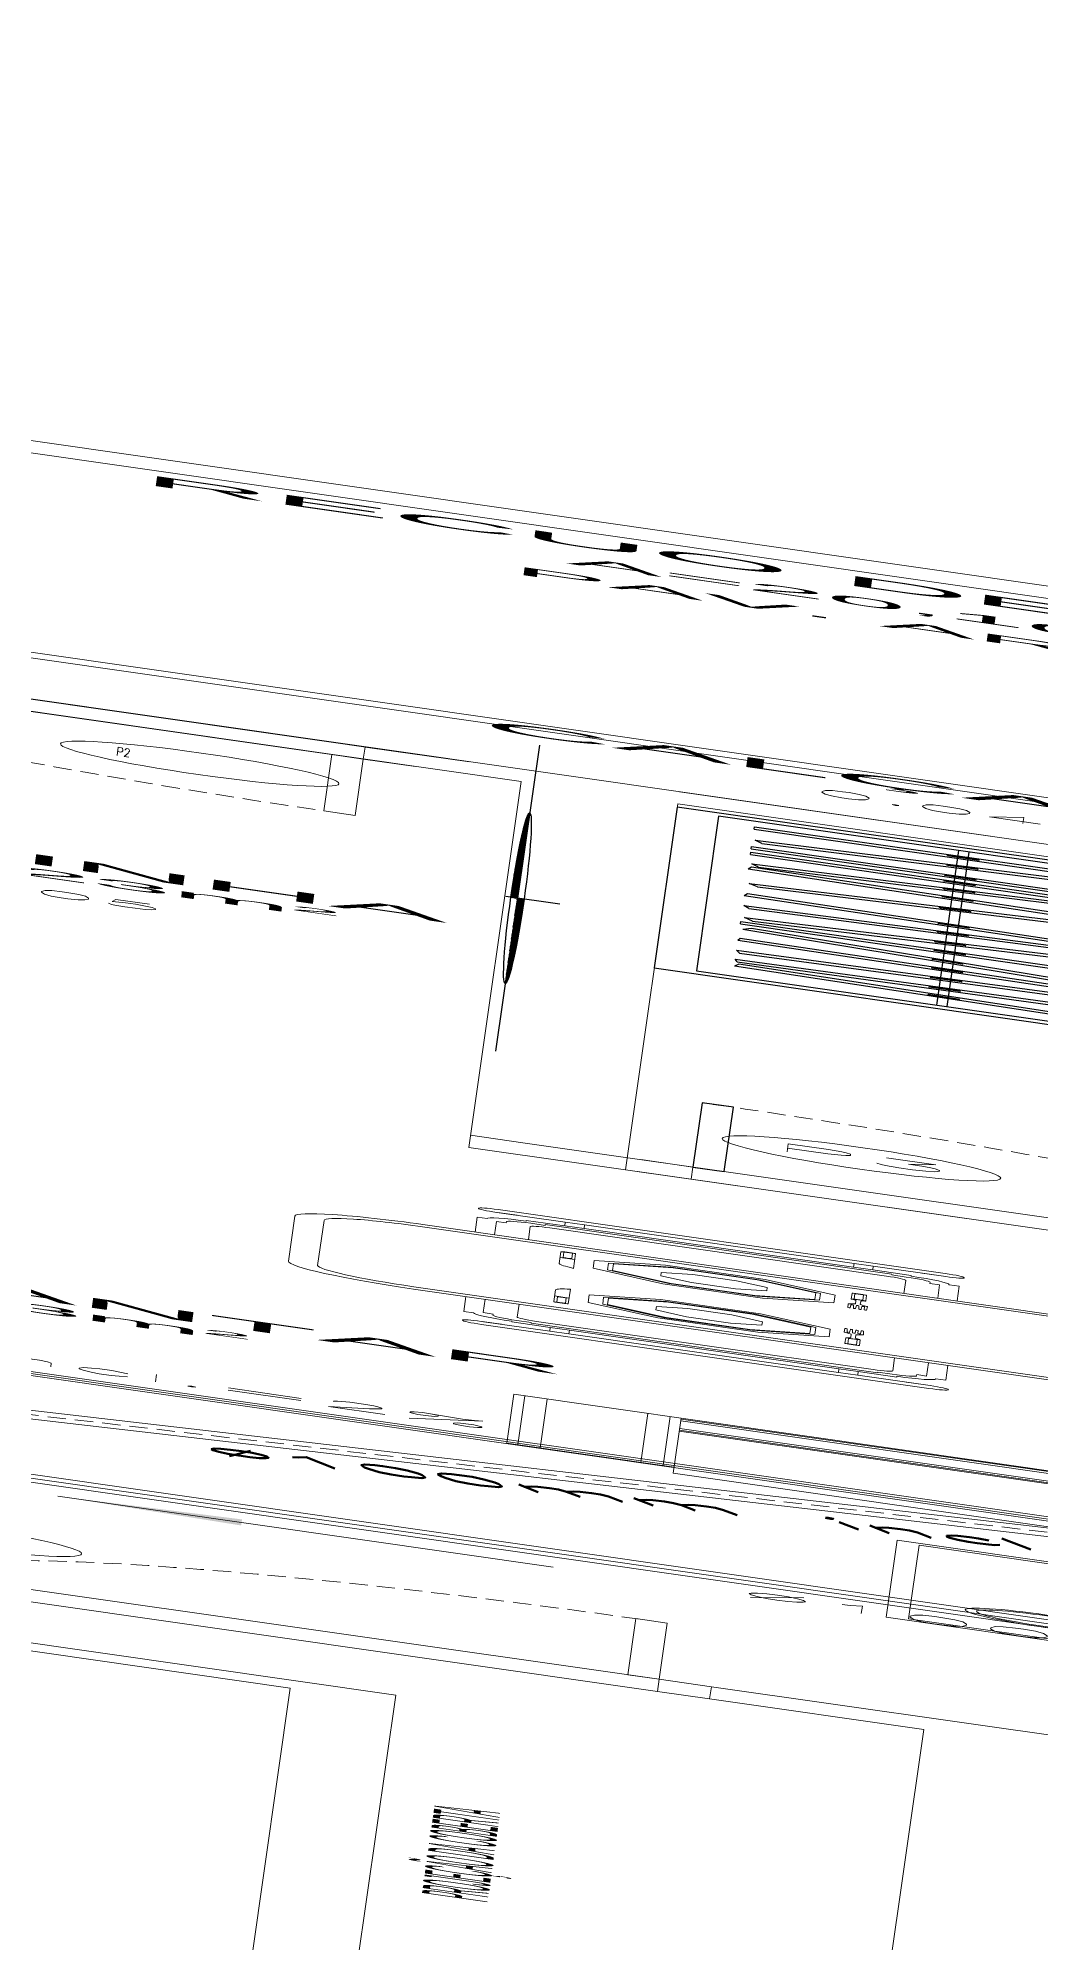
# Model space of a CAD drawing. Header units: millimetres. Extents: x -361192058 to 101130107379, y -14071650034 to 19218552450.
# Drawn here: x -136086.4 to -136029.9, y 40867.7 to 40975 of the extents above; entities that cross this region are included whole.
import ezdxf
from ezdxf.enums import TextEntityAlignment as Align

# ---------------------------------------------------------------- set-up
doc = ezdxf.new("R2010")
doc.units = ezdxf.units.MM
doc.header["$LTSCALE"] = 0.5
doc.linetypes.add('HIDDEN', pattern=[0.375, 0.25, -0.125])
doc.linetypes.add('HIDDEN2', pattern=[0.1875, 0.125, -0.0625])
for name, color, linetype in [('02', 2, 'Continuous'), ('ARCO', 7, 'HIDDEN2'), ('CONEXAO_ESGOTO', 7, 'Continuous'), ('DIVERSOS', 4, 'Continuous'), ('ESQUADRIAS', 3, 'Continuous'), ('MOBIL-I', 251, 'Continuous'), ('parede', 2, 'Continuous'), ('PISO', 8, 'Continuous'), ('PORTAS', 3, 'Continuous'), ('proj', 8, 'HIDDEN'), ('PROJEÇÃO', 8, 'HIDDEN2'), ('TEXTO2', 3, 'Continuous'), ('TUBULAÇÃO_ESGOTO', 6, 'Continuous'), ('TXT_0', 7, 'Continuous'), ('TXT_1', 3, 'Continuous')]:
    doc.layers.add(name, color=color, linetype=linetype)
doc.styles.add('ADITIVOCAD', font='ROMANS.shx')
doc.styles.add('ROMANS', font='romans', dxfattribs={"height": 0.1})
doc.styles.add('SANSSERIF', font='sas_____.pfb', dxfattribs={"height": 1})
doc.styles.get("Standard").update_dxf_attribs({"font": 'txt.shx', "height": 0.12})

# ---------------------------------------------------------------- blocks, each defined once
blk = doc.blocks.new('ADC_PE_AB1')
blk.add_lwpolyline([(0, -0.0299999999999998), (1, -0.0299999999999998), (1, 0), (0, 0)], close=True)
at = {"flags": 8}
blk.add_attdef('$PORTA', text='', height=0.09, dxfattribs=at).set_placement((0.5, -0.1569109922127736), align=Align.MIDDLE)
blk = doc.blocks.new('ADC_G_ROUPA1')
for p, q in [((2, 0.5499999999999998), (0, 0.5499999999999998)), ((0, 0.5499999999999998), (0, 0)), ((2, 0), (2, 0.5499999999999998)), ((1.96, 0.5099999999999998), (0.04000000000000004, 0.5099999999999998)), ((0.04000000000000004, 0.5099999999999998), (0.04000000000000004, 0.04000000000000004)), ((1.96, 0.04000000000000004), (1.959999999999999, 0.5099999999999998)), ((0.1122213370841565, 0.07798279965032018), (0.1615247314492274, 0.4749326394337365)), ((0.1419925750679107, 0.07428504507293665), (0.1912959694329825, 0.4712348848563583)), ((0.1912959694329825, 0.4712348848563583), (0.1615247314492274, 0.4749326394337365)), ((0.2175941647082205, 0.4729529688480243), (0.2474975721089634, 0.4753584263565052)), ((0.2175941647082205, 0.4729529688480243), (0.2496669314880098, 0.0742408701714341)), ((0.2474975721089634, 0.4753584263565052), (0.2795703388887523, 0.0766463276799203)), ((0.3292668568488537, 0.4719668069619427), (0.3590935864942462, 0.4751864651208999)), ((0.3292668568488537, 0.4719668069619427), (0.3721956323016582, 0.07427707835668329)), ((0.3590935864942462, 0.4751864651208999), (0.4020223619470507, 0.07749673651564581)), ((0.4817182510434108, 0.4753841425048178), (0.453732432570837, 0.07636435106030559)), ((0.4817182510434108, 0.4753841425048178), (0.5116447354017466, 0.4732852061193715)), ((0.5116447354017466, 0.4732852061193715), (0.4836589169291736, 0.0742654146748647)), ((0.6270081533020262, 0.4721861212103042), (0.5178918672644413, 0.08735676146579907)), ((0.6270081533020262, 0.4721861212103042), (0.655870355282862, 0.4640023997574825)), ((0.6858027906750728, 0.4750000000000019), (0.6858027906750723, 0.07499999999999973)), ((0.6858027906750728, 0.4750000000000019), (0.7158027906750708, 0.4749999999999988)), ((0.7158027906750708, 0.4749999999999988), (0.7158027906750708, 0.07500000000000195)), ((0.7426690574578276, 0.4640680709710061), (0.7715391284697701, 0.4722239890533144)), ((0.7715391284697701, 0.4722239890533144), (0.8802847029005907, 0.08728970889407961)), ((0.886705218937359, 0.4693537588801773), (0.9162923147018756, 0.4743139770428408)), ((0.9162923147018756, 0.4743139770428408), (0.9824285568707718, 0.07981936684927371)), ((1.038175134685444, 0.4752945128938957), (1.000926640926265, 0.07703260194498984)), ((1.068044778006609, 0.4725008758619542), (1.030796284247431, 0.07423896491305415)), ((1.038175134685444, 0.4752945128938957), (1.068044778006609, 0.4725008758619542)), ((1.166175469290369, 0.4640680709710061), (1.195045540302311, 0.4722239890533144)), ((1.195045540302311, 0.4722239890533144), (1.303791114733132, 0.08728970889407961)), ((1.37007163132118, 0.4752945128938957), (1.332823137562, 0.07703260194498984)), ((1.399941274642345, 0.4725008758619542), (1.362692780883167, 0.07423896491305415)), ((1.37007163132118, 0.4752945128938957), (1.399941274642345, 0.4725008758619542)), ((1.410652980765479, 0.4656349911554578), (1.439851140602189, 0.4725246545833599)), ((1.439851140602189, 0.4725246545833599), (1.531713319640927, 0.08321585676053633)), ((1.547735935297112, 0.4750000000000019), (1.547735935297112, 0.07499999999999973)), ((1.547735935297112, 0.4750000000000019), (1.57773593529711, 0.4749999999999988)), ((1.57773593529711, 0.4749999999999988), (1.57773593529711, 0.07500000000000195)), ((1.618988064184219, 0.4750000000000019), (1.618988064184219, 0.07499999999999973)), ((1.618988064184219, 0.4750000000000019), (1.648988064184216, 0.4749999999999988)), ((1.648988064184216, 0.4749999999999988), (1.648988064184216, 0.07500000000000195)), ((1.702632023240525, 0.4656349911554578), (1.731830183077234, 0.4725246545833599)), ((1.731830183077234, 0.4725246545833599), (1.823692362115972, 0.08321585676053633)), ((1.863281154949451, 0.4750000000000019), (1.863281154949451, 0.07499999999999973)), ((1.863281154949451, 0.4750000000000019), (1.893281154949449, 0.4749999999999988)), ((1.893281154949449, 0.4749999999999988), (1.893281154949449, 0.07500000000000195)), ((0.655870355282862, 0.4640023997574825), (0.5467540692452779, 0.07917304001298264)), ((0.7426690574578276, 0.4640680709710061), (0.8514146318886495, 0.07913379081176597)), ((0.886705218937359, 0.4693537588801773), (0.9528414611062561, 0.07485914868660437)), ((1.166175469290369, 0.4640680709710061), (1.274921043721191, 0.07913379081176597)), ((1.410652980765479, 0.4656349911554578), (1.502515159804219, 0.0763261933326298)), ((1.702632023240525, 0.4656349911554578), (1.794494202279264, 0.0763261933326298)), ((0.1511260896751958, 0.2897744857084015), (0.1474455463150752, 0.2601418181014252)), ((0.1511260896751958, 0.2897744857084015), (0.1560879626724887, 0.2891581932788387)), ((0.1560879626724887, 0.2891581932788387), (0.1524074193123686, 0.2595255256718625)), ((0.2448935698267518, 0.2894393532405397), (0.2498774710602101, 0.2898402628252876)), ((0.2472878311211772, 0.2596751313997911), (0.2448935698267518, 0.2894393532405397)), ((0.2522717323546351, 0.2600760409845391), (0.2498774710602101, 0.2898402628252876)), ((0.361558255102794, 0.2892654927029517), (0.3665293767103601, 0.2898021023961119)), ((0.3647629273466766, 0.2595775917205554), (0.361558255102794, 0.2892654927029517)), ((0.3697340489542427, 0.2601142014137157), (0.3665293767103601, 0.2898021023961119)), ((0.4791442405194348, 0.2600645562116495), (0.4812334073949254, 0.2898517475981772)), ((0.4812334073949254, 0.2898517475981772), (0.4862211547879824, 0.2895019248672703)), ((0.4841319879124915, 0.2597147334807426), (0.4862211547879824, 0.2895019248672703)), ((0.58038884362578, 0.2619581741220327), (0.5885344739059777, 0.2906860368387334)), ((0.5851992106225863, 0.2605942205465634), (0.5933448409027848, 0.2893220832632641)), ((0.5885344739059777, 0.2906860368387334), (0.5933448409027848, 0.2893220832632641)), ((0.6982998249579162, 0.2600279694802801), (0.6982998249579158, 0.2898883343295462)), ((0.6982998249579158, 0.2898883343295462), (0.7032998249579165, 0.2898883343295466)), ((0.7032998249579165, 0.2600279694802805), (0.7032998249579165, 0.2898883343295466)), ((0.8050205857402566, 0.2893259994655937), (0.8098322642422477, 0.2906853191459797)), ((0.8131385420608752, 0.260590304344233), (0.8050205857402566, 0.2893259994655937)), ((0.8179502205628659, 0.2619496240246191), (0.8098322642422477, 0.2906853191459797)), ((0.9296367254799964, 0.2888561401171126), (0.9345679081074167, 0.2896828431442247)), ((0.9395050389097235, 0.260233460665602), (0.9345679081074167, 0.2896828431442247)), ((1.030599405729112, 0.2600928444467878), (1.033380039763449, 0.2898234593630384)), ((1.033380039763449, 0.2898234593630384), (1.038358313650311, 0.2893578531910488)), ((1.035577679615974, 0.2596272382747982), (1.038358313650311, 0.2893578531910488)), ((1.228526997572798, 0.2893259994655937), (1.233338676074789, 0.2906853191459797)), ((1.236644953893416, 0.260590304344233), (1.228526997572798, 0.2893259994655937)), ((1.241456632395407, 0.2619496240246191), (1.233338676074789, 0.2906853191459797)), ((1.362495902364848, 0.2600928444467878), (1.365276536399184, 0.2898234593630384)), ((1.365276536399184, 0.2898234593630384), (1.370254810286046, 0.2893578531910488)), ((1.36747417625171, 0.2596272382747982), (1.370254810286046, 0.2893578531910488)), ((1.465327896682936, 0.2883410030944527), (1.470194256655722, 0.2894892803324369)), ((1.477051852110586, 0.2604270234773898), (1.470194256655722, 0.2894892803324369)), ((1.560232969579955, 0.2600279694802801), (1.560232969579955, 0.2898883343295462)), ((1.560232969579955, 0.2898883343295462), (1.565232969579956, 0.2898883343295466)), ((1.565232969579956, 0.2600279694802805), (1.565232969579956, 0.2898883343295466)), ((1.631485098467062, 0.2600279694802801), (1.631485098467062, 0.2898883343295462)), ((1.631485098467062, 0.2898883343295462), (1.636485098467062, 0.2898883343295466)), ((1.636485098467062, 0.2600279694802805), (1.636485098467062, 0.2898883343295466)), ((1.757306939157981, 0.2883410030944527), (1.762173299130767, 0.2894892803324369)), ((1.769030894585631, 0.2604270234773898), (1.762173299130767, 0.2894892803324369)), ((1.875778189232294, 0.2600279694802801), (1.875778189232294, 0.2898883343295462)), ((1.875778189232294, 0.2898883343295462), (1.880778189232295, 0.2898883343295466)), ((1.880778189232295, 0.2600279694802805), (1.880778189232295, 0.2898883343295466)), ((0.04000000000000004, 0.2799999999999994), (1.96, 0.2800000000000007)), ((0.934573856282304, 0.25940675763849), (0.9296367254799964, 0.2888561401171126)), ((1.472185492137799, 0.2592787462394055), (1.465327896682936, 0.2883410030944527)), ((1.764164534612844, 0.2592787462394055), (1.757306939157981, 0.2883410030944527)), ((0.04000000000000004, 0.27), (1.96, 0.2700000000000005)), ((0.1524074193123686, 0.2595255256718625), (0.1474455463150752, 0.2601418181014252)), ((0.2522717323546351, 0.2600760409845391), (0.2472878311211772, 0.2596751313997911)), ((0.3697340489542427, 0.2601142014137157), (0.3647629273466766, 0.2595775917205554)), ((0.4841319879124915, 0.2597147334807426), (0.4791442405194348, 0.2600645562116495)), ((0.5851992106225863, 0.2605942205465634), (0.58038884362578, 0.2619581741220327)), ((0.7032998249579165, 0.2600279694802805), (0.6982998249579162, 0.2600279694802801)), ((0.8179502205628659, 0.2619496240246191), (0.8131385420608752, 0.260590304344233)), ((0.9395050389097235, 0.260233460665602), (0.934573856282304, 0.25940675763849)), ((1.035577679615974, 0.2596272382747982), (1.030599405729112, 0.2600928444467878)), ((1.241456632395407, 0.2619496240246191), (1.236644953893416, 0.260590304344233)), ((1.36747417625171, 0.2596272382747982), (1.362495902364848, 0.2600928444467878)), ((1.477051852110586, 0.2604270234773898), (1.472185492137799, 0.2592787462394055)), ((1.565232969579956, 0.2600279694802805), (1.560232969579955, 0.2600279694802801)), ((1.636485098467062, 0.2600279694802805), (1.631485098467062, 0.2600279694802801)), ((1.769030894585631, 0.2604270234773898), (1.764164534612844, 0.2592787462394055)), ((1.880778189232295, 0.2600279694802805), (1.875778189232294, 0.2600279694802801)), ((0.1419925750679107, 0.07428504507293665), (0.1122213370841565, 0.07798279965032018)), ((0.2496669314880098, 0.0742408701714341), (0.2795703388887523, 0.0766463276799203)), ((0.3721956323016582, 0.07427707835668329), (0.4020223619470507, 0.07749673651564581)), ((0.453732432570837, 0.07636435106030559), (0.4836589169291736, 0.0742654146748647)), ((0.5178918672644413, 0.08735676146579907), (0.5467540692452779, 0.07917304001298264)), ((0.6858027906750723, 0.07499999999999973), (0.7158027906750708, 0.07500000000000195)), ((0.8514146318886495, 0.07913379081176597), (0.8802847029005907, 0.08728970889407961)), ((0.9528414611062561, 0.07485914868660437), (0.9824285568707718, 0.07981936684927371)), ((1.000926640926265, 0.07703260194498984), (1.030796284247431, 0.07423896491305415)), ((1.274921043721191, 0.07913379081176597), (1.303791114733132, 0.08728970889407961)), ((1.332823137562, 0.07703260194498984), (1.362692780883167, 0.07423896491305415)), ((1.502515159804219, 0.0763261933326298), (1.531713319640927, 0.08321585676053633)), ((1.547735935297112, 0.07499999999999973), (1.57773593529711, 0.07500000000000195)), ((1.618988064184219, 0.07499999999999973), (1.648988064184216, 0.07500000000000195)), ((1.794494202279264, 0.0763261933326298), (1.823692362115972, 0.08321585676053633)), ((1.863281154949451, 0.07499999999999973), (1.893281154949449, 0.07500000000000195)), ((0.04000000000000004, 0.04000000000000004), (1.96, 0.04000000000000004)), ((0, 0), (2, 0))]:
    blk.add_line(p, q)
blk = doc.blocks.new('Adc_nivelpl')
h = blk.add_hatch()
h.set_pattern_fill('_U', color=256, scale=0.005, angle=45, style=0, double=1)
h.set_pattern_definition([(45, (-5.877251356752964, -3.516193633681341), (-0.003535533905932738, 0.003535533905932738), []), (135, (-5.877251356752964, -3.516193633681341), (-0.003535533905932738, -0.003535533905932737), [])])
h.paths.add_polyline_path([(0.1953835274855766, -0.08651460522138166, 0.4142135623730929), (0.08651460522138166, -0.1953835274855757), (0.1953835274855766, -0.1953835274855749)])
h.paths.add_polyline_path([(0.1953835274855766, -0.1953835274855757), (0.1953835274855766, -0.3042524497497698, 0.4142135623730941), (0.3042524497497698, -0.1953835274855757)])
for p, q in [((0.1953835274855766, 0), (0.1953835274855766, -0.3907670549711515)), ((0.8957507412484205, -0.1953835274855757), (0, -0.1953835274855757))]:
    blk.add_line(p, q)
blk.add_circle((0.1953835274855766, -0.1953835274855757), 0.1088689222641945)
at = {"flags": 8}
blk.add_attdef('NIVEL', (0.3641930709649657, -0.1500507892694136), '', height=0.1, dxfattribs=at)
blk = doc.blocks.new('APROVADO QUADRA 21.2 MBVII')
at = {"layer": '02', "color": 8, "lineweight": 18}
for p, q in [((4006.541708984295, 2441.388517252662), (4006.541708984295, 2447.288517252661)), ((4007.041708984295, 2441.388517252662), (4007.041708984295, 2447.288517252661)), ((4006.391708984297, 2445.038517252663), (4006.391708984297, 2447.13851725266)), ((4006.391708984297, 2445.038517252663), (4001.841708984301, 2445.038517252663)), ((4006.391708984328, 2444.888517252662), (4001.841708984298, 2444.888517252662)), ((4001.841708984298, 2444.888517252662), (4001.841708984298, 2441.388517252652)), ((4006.391708984295, 2444.888517252662), (4001.841708984298, 2444.888517252662)), ((4006.391708984328, 2441.388517252662), (4006.391708984328, 2444.888517252662))]:
    blk.add_line(p, q, dxfattribs=at)
at = {"layer": 'ARCO', "color": 8, "lineweight": 18}
for centre, radius, start, end in [((4006.409342635855, 2445.167241189813), 0.7227182126511358, 91.65038473534244, 175.8407120189999), ((4001.991708984296, 2444.825478358575), 0.8000000000004093, 269.9999999999739, 359.9999999999479)]:
    blk.add_arc(centre, radius, start, end, dxfattribs=at)
at = {"layer": 'CONEXAO_ESGOTO', "lineweight": 18}
blk.add_line((3996.875063049285, 2444.902909583465), (3996.875481460147, 2445.377470646528), dxfattribs=at)
blk.add_solid([(3996.875481460147, 2445.377470646528), (3996.837803477016, 2445.201458233366), (3996.912849011793, 2445.20139206724)], dxfattribs=at)
at = {"layer": 'ESQUADRIAS', "color": 8, "lineweight": 18}
for points in [[(4005.688527871098, 2445.189659600753), (4005.688527871098, 2445.219659600753), (4006.388527871098, 2445.219659600753), (4006.388527871098, 2445.189659600753), (4005.688527871098, 2445.189659600753)], [(4006.388527871098, 2445.139659600753), (4006.388527871098, 2445.189659600753), (4006.538527871095, 2445.189659600753), (4006.538527871095, 2445.139659600753)]]:
    blk.add_lwpolyline(points, dxfattribs=at)
at = {"layer": 'MOBIL-I', "color": 8, "lineweight": 18}
for p, q in [((4000.70008492493, 2445.192509693325), (4000.140760339708, 2445.192509693325)), ((4000.70008492493, 2445.164543464064), (4000.140760339708, 2445.164543464065)), ((4000.019573346243, 2445.071322699861), (4000.019573346243, 2443.399926860904)), ((4000.047539575505, 2445.071322699861), (4000.047539575505, 2443.399926860904)), ((4000.793305689133, 2445.071322699861), (4000.793305689133, 2443.399926860905)), ((4000.821271918394, 2445.071322699861), (4000.821271918394, 2443.399926860905)), ((4000.019573346244, 2445.021178029709), (3999.834996233121, 2445.021178029709)), ((3999.834996233121, 2445.011773609736), (3999.834996233121, 2445.021178029709)), ((4000.821271918394, 2445.021178029709), (4001.005849031517, 2445.021178029709)), ((4001.005849031517, 2445.011773609736), (4001.005849031517, 2445.021178029709)), ((3999.74270767656, 2444.984139095453), (3999.74270767656, 2445.002596872743)), ((4000.019573346244, 2445.002720318397), (3999.853453944434, 2445.002720318397)), ((3999.853453944434, 2444.993315898424), (3999.853453944434, 2445.002720318397)), ((4000.821271918394, 2445.002720318397), (4000.987391320205, 2445.002720318397)), ((4000.987391320205, 2444.993315898424), (4000.987391320205, 2445.002720318397)), ((4001.098137588078, 2444.984139095453), (4001.098137588078, 2445.002596872743)), ((3999.839610660949, 2444.993315898424), (3999.853453944434, 2444.993315898424)), ((4001.001234603689, 2444.993315898424), (4000.987391320205, 2444.993315898424)), ((3999.788851954841, 2444.937942764487), (3999.788851954841, 2444.974858187111)), ((3999.798080810497, 2444.974858187111), (3999.788851954841, 2444.974858187111)), ((3999.816538521809, 2444.970243759283), (3999.816538521809, 2444.956400475799)), ((3999.858068372261, 2444.970243759283), (4000.019573346244, 2444.970243759283)), ((4000.982776892377, 2444.970243759283), (4000.821271918394, 2444.970243759283)), ((4001.024306742829, 2444.970243759283), (4001.024306742829, 2444.956400475799)), ((4001.042764454141, 2444.974858187111), (4001.051993309798, 2444.974858187111)), ((4001.051993309798, 2444.937942764487), (4001.051993309798, 2444.974858187111)), ((3998.911960036788, 2444.963187443814), (3998.302772536788, 2444.963187443814)), ((3998.302772536788, 2444.963187443814), (3998.302772536788, 2444.802874943814)), ((3998.911960036789, 2444.952499943814), (3998.302772536788, 2444.952499943814)), ((3998.911960036788, 2443.563124943814), (3998.911960036788, 2444.963187443814)), ((3999.807309666153, 2444.624512800813), (3999.807309666153, 2444.956400475799)), ((3999.816538521809, 2444.956400475799), (3999.807309666153, 2444.956400475799)), ((3999.839610660949, 2444.95178604797), (3999.839610660949, 2444.629127228641)), ((4001.001234603689, 2444.95178604797), (4001.001234603689, 2444.629127228641)), ((4001.024306742829, 2444.956400475799), (4001.033535598485, 2444.956400475799)), ((4001.033535598485, 2444.624512800813), (4001.033535598485, 2444.956400475799)), ((3998.911960036789, 2444.931124943814), (3998.302772536788, 2444.931124943814)), ((3999.788851954841, 2444.937942764487), (3999.74270767656, 2444.937942764487)), ((3999.788851954841, 2444.919485053174), (3999.788851954841, 2444.937942764487)), ((4000.106508325369, 2444.934328284598), (4000.106508325369, 2444.927868085639)), ((4000.109276982066, 2444.932482513467), (4000.109276982066, 2444.92971385677)), ((4000.110199867631, 2444.938019826861), (4000.257916115939, 2444.938019826861)), ((4000.112045638763, 2444.935251170164), (4000.174801857224, 2444.935251170164)), ((4000.177570513921, 2444.932482513467), (4000.177570513921, 2444.92971385677)), ((4000.180339170618, 2444.938019826861), (4000.180339170618, 2444.924176543377)), ((4000.730645397007, 2444.938019826861), (4000.582929148699, 2444.938019826861)), ((4000.66050609402, 2444.938019826861), (4000.66050609402, 2444.924176543377)), ((4000.663274750717, 2444.932482513467), (4000.663274750717, 2444.92971385677)), ((4000.728799625876, 2444.935251170164), (4000.666043407414, 2444.935251170164)), ((4000.731568282573, 2444.932482513467), (4000.731568282573, 2444.92971385677)), ((4000.734336939269, 2444.934328284598), (4000.734336939269, 2444.927868085639)), ((4001.051993309798, 2444.919485053174), (4001.051993309798, 2444.937942764487)), ((4001.051993309798, 2444.937942764487), (4001.098137588078, 2444.937942764487)), ((3999.788851954841, 2444.919485053174), (3999.74270767656, 2444.919485053174)), ((3999.788851954841, 2444.661428223437), (3999.788851954841, 2444.919485053174)), ((4000.110199867631, 2444.924176543377), (4000.291085438492, 2444.924176543377)), ((4000.112045638763, 2444.926945200074), (4000.174801857224, 2444.926945200074)), ((4000.730645397007, 2444.924176543377), (4000.549759826146, 2444.924176543377)), ((4000.728799625876, 2444.926945200074), (4000.666043407414, 2444.926945200074)), ((4001.051993309798, 2444.661428223437), (4001.051993309798, 2444.919485053174)), ((4001.051993309798, 2444.919485053174), (4001.098137588078, 2444.919485053174)), ((3998.911960036789, 2444.834937443813), (3998.302772536788, 2444.834937443813)), ((3998.911960036789, 2444.813562443814), (3998.302772536788, 2444.813562443814)), ((3998.911960036789, 2444.802874943814), (3998.227960036788, 2444.802874943814)), ((3998.227960036787, 2444.802874943814), (3998.227960036787, 2443.723437443814)), ((3998.751647536787, 2443.723437443814), (3998.751647536787, 2444.802874943814)), ((3998.762335036788, 2443.723437443814), (3998.762335036788, 2444.802874943814)), ((3998.783710036788, 2443.723437443814), (3998.783710036787, 2444.802874943814)), ((3998.879897536788, 2443.723437443814), (3998.879897536788, 2444.802874943814)), ((3998.901272536787, 2443.723437443814), (3998.901272536787, 2444.802874943814)), ((3999.788851954841, 2444.661428223437), (3999.74270767656, 2444.661428223437)), ((3999.788851954841, 2444.642970512125), (3999.788851954841, 2444.661428223437)), ((4000.110199867631, 2444.659260221074), (4000.17900079194, 2444.659260221074)), ((4000.179000791941, 2444.64541693759), (4000.179000791941, 2444.659260221074)), ((4000.246175638217, 2444.661567434988), (4000.288554162794, 2444.661246614711)), ((4000.252007854765, 2444.658798778292), (4000.288554162794, 2444.659119598569)), ((4000.291085438492, 2444.660192335496), (4000.291085438492, 2444.660173877784)), ((4000.549759826146, 2444.660192335496), (4000.549759826146, 2444.660173877784)), ((4000.594669626421, 2444.661567434988), (4000.552291101844, 2444.661246614711)), ((4000.588837409873, 2444.658798778292), (4000.552291101844, 2444.659119598569)), ((4000.661844472698, 2444.64541693759), (4000.661844472698, 2444.659260221074)), ((4000.730645397007, 2444.659260221074), (4000.661844472698, 2444.659260221074)), ((4001.051993309798, 2444.642970512125), (4001.051993309798, 2444.661428223437)), ((4001.051993309798, 2444.661428223437), (4001.098137588078, 2444.661428223437)), ((3999.788851954841, 2444.642970512125), (3999.74270767656, 2444.642970512125)), ((3999.788851954841, 2444.6060550895), (3999.788851954841, 2444.642970512125)), ((4000.106508325369, 2444.655568678812), (4000.106508325369, 2444.649108479853)), ((4000.109276982066, 2444.655568678812), (4000.109276982066, 2444.649108479853)), ((4000.110199867631, 2444.656491564378), (4000.173463478546, 2444.656491564378)), ((4000.110199867631, 2444.648185594287), (4000.173463478546, 2444.648185594287)), ((4000.110199867631, 2444.64541693759), (4000.179000791941, 2444.64541693759)), ((4000.176232135243, 2444.653722907681), (4000.176232135243, 2444.650954250984)), ((4000.194182454102, 2444.654645793246), (4000.231097876727, 2444.654645793246)), ((4000.194182454102, 2444.650031365418), (4000.231097876727, 2444.650031365418)), ((4000.246175638216, 2444.643109723676), (4000.288554162794, 2444.643467459376)), ((4000.24955558804, 2444.657599027056), (4000.24955558804, 2444.657537501352)), ((4000.24955558804, 2444.652369342185), (4000.24955558804, 2444.65230781648)), ((4000.24955558804, 2444.647139657313), (4000.24955558804, 2444.647078131608)), ((4000.252007854765, 2444.656337750117), (4000.288554162794, 2444.655998472128)), ((4000.252007854765, 2444.65356909342), (4000.288554162794, 2444.653889913697)), ((4000.252007854765, 2444.651108065245), (4000.288554162794, 2444.650787244968)), ((4000.252007854765, 2444.648339408548), (4000.288554162794, 2444.648697144248)), ((4000.252007854765, 2444.645878380373), (4000.288554162794, 2444.645557560096)), ((4000.291085438492, 2444.654962650624), (4000.291085438492, 2444.654944192913)), ((4000.291085438492, 2444.649732965752), (4000.291085438492, 2444.649714508041)), ((4000.291085438492, 2444.64450328088), (4000.291085438492, 2444.644484823169)), ((4000.549759826146, 2444.654962650624), (4000.549759826146, 2444.654944192913)), ((4000.549759826146, 2444.649732965752), (4000.549759826146, 2444.649714508041)), ((4000.549759826146, 2444.64450328088), (4000.549759826146, 2444.644484823169)), ((4000.588837409873, 2444.656337750117), (4000.552291101844, 2444.655998472128)), ((4000.588837409873, 2444.65356909342), (4000.552291101844, 2444.653889913697)), ((4000.588837409873, 2444.651108065245), (4000.552291101844, 2444.650787244968)), ((4000.588837409873, 2444.648339408548), (4000.552291101844, 2444.648697144248)), ((4000.588837409873, 2444.645878380373), (4000.552291101844, 2444.645557560096)), ((4000.594669626422, 2444.643109723676), (4000.552291101844, 2444.643467459376)), ((4000.591289676599, 2444.657599027056), (4000.591289676599, 2444.657537501352)), ((4000.591289676599, 2444.652369342185), (4000.591289676599, 2444.65230781648)), ((4000.591289676599, 2444.647139657313), (4000.591289676599, 2444.647078131608)), ((4000.646662810536, 2444.654645793246), (4000.609747387912, 2444.654645793246)), ((4000.646662810536, 2444.650031365418), (4000.609747387912, 2444.650031365418)), ((4000.730645397007, 2444.64541693759), (4000.661844472698, 2444.64541693759)), ((4000.664613129395, 2444.653722907681), (4000.664613129395, 2444.650954250984)), ((4000.730645397007, 2444.656491564378), (4000.667381786092, 2444.656491564378)), ((4000.730645397007, 2444.648185594287), (4000.667381786092, 2444.648185594287)), ((4000.731568282573, 2444.655568678812), (4000.731568282573, 2444.649108479853)), ((4000.734336939269, 2444.655568678812), (4000.734336939269, 2444.649108479853)), ((4001.051993309798, 2444.6060550895), (4001.051993309798, 2444.642970512125)), ((4001.051993309798, 2444.642970512125), (4001.098137588078, 2444.642970512125)), ((3999.816538521809, 2444.624512800813), (3999.807309666153, 2444.624512800813)), ((3999.816538521809, 2444.610669517328), (3999.816538521809, 2444.624512800813)), ((4001.024306742829, 2444.610669517328), (4001.024306742829, 2444.624512800813)), ((4001.024306742829, 2444.624512800813), (4001.033535598485, 2444.624512800813)), ((3999.798080810497, 2444.6060550895), (3999.788851954841, 2444.6060550895)), ((3999.858068372261, 2444.610669517328), (4000.019573346244, 2444.610669517328)), ((4000.982776892377, 2444.610669517328), (4000.821271918394, 2444.610669517328)), ((4001.042764454141, 2444.6060550895), (4001.051993309798, 2444.6060550895)), ((3999.74270767656, 2444.578067995068), (3999.74270767656, 2444.596525772358)), ((3999.839610660949, 2444.587597378188), (3999.853453944434, 2444.587597378188)), ((3999.853453944434, 2444.587597378188), (3999.853453944434, 2444.578192958214)), ((4000.987391320205, 2444.587597378188), (4000.987391320205, 2444.578192958214)), ((4001.001234603689, 2444.587597378188), (4000.987391320205, 2444.587597378188)), ((4001.098137588078, 2444.578067995068), (4001.098137588078, 2444.596525772358)), ((3996.843007792921, 2444.583781193894), (3997.800501292428, 2444.583781193894)), ((3996.843007792921, 2444.583781193894), (3996.843007792922, 2443.942531193734)), ((3997.800501292428, 2443.942531193734), (3997.800501292428, 2444.583781193894)), ((3999.834996233121, 2444.569139666876), (3999.834996233121, 2444.559735246902)), ((4000.019573346244, 2444.578192958214), (3999.853453944434, 2444.578192958214)), ((4000.821271918394, 2444.578192958214), (4000.987391320205, 2444.578192958214)), ((4001.005849031517, 2444.569139666876), (4001.005849031517, 2444.559735246902)), ((3996.864382792921, 2444.562495664966), (3997.779126292427, 2444.562495664966)), ((3996.864382792921, 2444.562495664966), (3996.864382792921, 2443.963906193734)), ((3997.779126292427, 2443.963906193735), (3997.779126292427, 2444.562495664966)), ((3999.725172850813, 2444.555981341144), (3999.724249965248, 2444.555981341144)), ((4000.019573346244, 2444.559735246902), (3999.834996233121, 2444.559735246902)), ((4000.821271918394, 2444.559735246902), (4001.005849031517, 2444.559735246902)), ((4001.115672413825, 2444.555981341144), (4001.116595299391, 2444.555981341144))]:
    blk.add_line(p, q, dxfattribs=at)
for points in [[(3999.705792253935, 2444.574439052456), (3999.705792253935, 2445.002720318397, -0.4142135623730951), (3999.724249965248, 2445.021178029709), (3999.725172850813, 2445.021178029709, -0.4142135623730951), (3999.74270767656, 2445.003643203963), (3999.74270767656, 2444.937942764487, -0.4142135623730951)], [(4001.135053010703, 2444.574439052456), (4001.135053010703, 2445.002720318397, 0.4142135623730951), (4001.116595299391, 2445.021178029709), (4001.115672413825, 2445.021178029709, 0.4142135623730951), (4001.098137588078, 2445.003643203963), (4001.098137588078, 2444.937942764487, 0.4142135623730951)], [(3999.74270767656, 2444.937942764487), (3999.74270767656, 2444.919485053174, -0.4142135623730951)], [(4001.098137588078, 2444.937942764487), (4001.098137588078, 2444.919485053174, 0.4142135623730951)], [(3999.74270767656, 2444.919485053174), (3999.74270767656, 2444.661428223437, -0.4142135623730951)], [(4001.098137588078, 2444.919485053174), (4001.098137588078, 2444.661428223437, 0.4142135623730951)], [(3999.74270767656, 2444.661428223437), (3999.74270767656, 2444.642970512125, -0.4142135623730951)], [(4001.098137588078, 2444.661428223437), (4001.098137588078, 2444.642970512125, 0.4142135623730951)], [(3999.74270767656, 2444.642970512125), (3999.74270767656, 2444.57351616689, -0.4142135623730951), (3999.725172850813, 2444.555981341144)], [(4001.098137588078, 2444.642970512125), (4001.098137588078, 2444.57351616689, 0.4142135623730951), (4001.115672413825, 2444.555981341144)], [(3999.724249965248, 2444.555981341144, -0.4142135623730951), (3999.705792253935, 2444.574439052456, -0.4142135623730951)], [(4001.116595299391, 2444.555981341144, 0.4142135623730951), (4001.135053010703, 2444.574439052456, 0.4142135623730951)]]:
    blk.add_lwpolyline(points, format="xyb", dxfattribs=at)
for points in [[(4000.255980712914, 2444.905695260522), (4000.32355744389, 2444.838118529545), (4000.32355744389, 2444.742550600096), (4000.255980712914, 2444.674973869118), (4000.160412783464, 2444.674973869118), (4000.092836052487, 2444.742550600096), (4000.092836052487, 2444.838118529545), (4000.160412783464, 2444.905695260522)], [(4000.584864551724, 2444.905695260522), (4000.517287820748, 2444.838118529545), (4000.517287820748, 2444.742550600096), (4000.584864551724, 2444.674973869118), (4000.680432481174, 2444.674973869118), (4000.748009212151, 2444.742550600096), (4000.748009212151, 2444.838118529545), (4000.680432481174, 2444.905695260522)], [(4000.250246637147, 2444.891851977038), (4000.309714160407, 2444.832384453778), (4000.309714160407, 2444.748284675863), (4000.250246637147, 2444.688817152603), (4000.166146859231, 2444.688817152603), (4000.106679335971, 2444.748284675863), (4000.106679335971, 2444.832384453778), (4000.166146859231, 2444.891851977038)], [(4000.248335278558, 2444.88723754921), (4000.305099732578, 2444.830473095189), (4000.305099732578, 2444.750196034452), (4000.248335278558, 2444.693431580431), (4000.168058217821, 2444.693431580431), (4000.111293763799, 2444.750196034452), (4000.111293763799, 2444.830473095189), (4000.168058217821, 2444.88723754921)], [(4000.590598627492, 2444.891851977038), (4000.531131104231, 2444.832384453778), (4000.531131104231, 2444.748284675863), (4000.590598627492, 2444.688817152603), (4000.674698405407, 2444.688817152603), (4000.734165928667, 2444.748284675863), (4000.734165928667, 2444.832384453778), (4000.674698405407, 2444.891851977038)], [(4000.592509986081, 2444.88723754921), (4000.53574553206, 2444.830473095189), (4000.53574553206, 2444.750196034452), (4000.592509986081, 2444.693431580431), (4000.672787046818, 2444.693431580431), (4000.729551500839, 2444.750196034452), (4000.729551500839, 2444.830473095189), (4000.672787046818, 2444.88723754921)], [(4000.229221692668, 2444.841093270929), (4000.258955454297, 2444.8113595093), (4000.258955454297, 2444.769309620342), (4000.229221692668, 2444.739575858712), (4000.18717180371, 2444.739575858712), (4000.15743804208, 2444.769309620342), (4000.15743804208, 2444.8113595093), (4000.18717180371, 2444.841093270929)], [(4000.61162357197, 2444.841093270929), (4000.581889810341, 2444.8113595093), (4000.581889810341, 2444.769309620342), (4000.61162357197, 2444.739575858712), (4000.653673460928, 2444.739575858712), (4000.683407222558, 2444.769309620342), (4000.683407222558, 2444.8113595093), (4000.653673460928, 2444.841093270929)]]:
    blk.add_lwpolyline(points, close=True, dxfattribs=at)
for radius in [0.07733746221251073, 0.06664996221251021]:
    blk.add_circle((3997.0735292891, 2444.433206388927), radius, dxfattribs=at)
for centre, radius, start, end in [((4000.140760339708, 2445.071322699861), 0.1211869934645636, 89.99999999994789, 179.9999999999479), ((4000.70008492493, 2445.071322699861), 0.1211869934645636, 359.9999999999479, 89.99999999997395), ((4000.140760339708, 2445.071322699861), 0.09322076420351047, 89.99999999994789, 179.9999999999479), ((4000.70008492493, 2445.071322699861), 0.09322076420351047, 359.9999999999479, 89.99999999997395), ((3999.834996233121, 2444.974858187111), 0.03691542262459051, 90, 180), ((4001.005849031517, 2444.974858187111), 0.03691542262459051, 0, 90), ((3999.839610660949, 2444.970243759283), 0.02307213914036906, 90, 180), ((4001.001234603689, 2444.970243759283), 0.02307213914036906, 0, 90), ((3999.858068372261, 2444.95178604797), 0.01845771131229524, 90, 180), ((4000.982776892377, 2444.95178604797), 0.01845771131229524, 0, 90), ((4000.110199867631, 2444.934328284598), 0.003691542262459048, 90, 180), ((4000.112045638763, 2444.932482513467), 0.002768656696844286, 90, 180), ((4000.112045638763, 2444.92971385677), 0.002768656696844286, 180, 270), ((4000.174801857224, 2444.932482513467), 0.002768656696844286, 0, 90), ((4000.174801857224, 2444.92971385677), 0.002768656696844286, 270, 0), ((4000.254226761672, 2444.882520449803), 0.05562186790073259, 48.49654492660673, 86.19682430331139), ((4000.586618502966, 2444.882520449803), 0.05562186790073259, 93.8031756966886, 131.5034550734474), ((4000.666043407414, 2444.932482513467), 0.002768656696844286, 90, 180), ((4000.666043407414, 2444.92971385677), 0.002768656696844286, 180, 270), ((4000.728799625876, 2444.932482513467), 0.002768656696844286, 0, 90), ((4000.728799625876, 2444.92971385677), 0.002768656696844286, 270, 0), ((4000.730645397007, 2444.934328284598), 0.003691542262459048, 0, 90), ((4000.110199867631, 2444.927868085639), 0.003691542262459048, 180, 270), ((4000.730645397007, 2444.927868085639), 0.003691542262459048, 270, 0), ((4000.110199867631, 2444.655568678812), 0.003691542262459048, 90, 180), ((4000.17900079194, 2444.655707700479), 0.003552520595447096, 50.63945659226338, 90), ((4000.222715863702, 2444.68871392365), 0.03508412249880027, 283.8223264696944, 307.3865813941553), ((4000.246175638217, 2444.658014914393), 0.003552520595447096, 90, 127.3865813941554), ((4000.251869616836, 2444.655975266895), 0.002826893407251219, 87.19706090640231, 144.9425588502426), ((4000.289000009177, 2444.658751193662), 0.002534936924395525, 34.64652179477322, 100.1299112325054), ((4000.289000009177, 2444.661615019618), 0.00253493692439597, 259.8700887674946, 325.3534782052268), ((4000.551845255461, 2444.658751193662), 0.002534936924395525, 79.87008876749461, 145.3534782052268), ((4000.551845255461, 2444.661615019618), 0.00253493692439597, 214.6465217947732, 280.1299112325054), ((4000.588975647802, 2444.655975266895), 0.002826893407251219, 35.05744114975743, 92.80293909359766), ((4000.594669626421, 2444.658014914393), 0.003552520595447096, 52.61341860584461, 90), ((4000.618129400936, 2444.68871392365), 0.03508412249880027, 232.6134186058446, 256.1776735303051), ((4000.661844472698, 2444.655707700479), 0.003552520595447096, 90, 129.3605434077366), ((4000.730645397007, 2444.655568678812), 0.003691542262459048, 0, 90), ((4000.110199867631, 2444.649108479853), 0.003691542262459048, 180, 270), ((4000.110199867631, 2444.655568678812), 0.0009228855656138375, 90, 180), ((4000.110199867631, 2444.649108479853), 0.0009228855656138375, 180, 270), ((4000.173463478546, 2444.653722907681), 0.002768656696844286, 0, 90), ((4000.173463478546, 2444.650954250984), 0.002768656696844286, 270, 0), ((4000.179000791941, 2444.648969458186), 0.003552520595447096, 270, 309.3605434069227), ((4000.192216109893, 2444.67181889976), 0.01728531448545123, 230.6394565922634, 276.531998265517), ((4000.192216109893, 2444.632858258905), 0.01728531448545123, 83.4680017344826, 129.3605434069763), ((4000.222715863702, 2444.615963235015), 0.03508412249880027, 52.6134186061777, 76.17767353030521), ((4000.246175638216, 2444.646662244272), 0.003552520595447096, 232.6134186061775, 270), ((4000.251869616836, 2444.659161261514), 0.002826893407251849, 215.0574411496997, 272.8029390935977), ((4000.251869616836, 2444.650745582022), 0.002826893407251219, 87.19706090640231, 144.9425588502426), ((4000.251869616836, 2444.653931576642), 0.002826893407254674, 215.0574411498309, 272.8029390935977), ((4000.251869616836, 2444.645515897151), 0.002826893407251219, 87.19706090640231, 144.9425588502426), ((4000.251869616836, 2444.648701891771), 0.002826893407251849, 215.0574411496997, 272.8029390935977), ((4000.289016821901, 2444.653518292234), 0.002522963685763637, 34.92368162173142, 100.5666519096929), ((4000.289000009177, 2444.656385334746), 0.002534936924395682, 259.8700887675204, 325.353478205286), ((4000.289000009177, 2444.648291823918), 0.002534936924395525, 34.64652179477322, 100.1299112325054), ((4000.28903351131, 2444.651162171647), 0.002511201918834772, 258.9956163085182, 324.7964910757176), ((4000.289000009177, 2444.643062139047), 0.002534936924397756, 34.64652179466443, 100.1299112324286), ((4000.28903351131, 2444.645932486775), 0.002511201918836694, 258.9956163084929, 324.796491075644), ((4000.551828442737, 2444.653518292234), 0.002522963685763637, 79.43334809030715, 145.0763183782686), ((4000.551845255461, 2444.656385334746), 0.002534936924395682, 214.646521794714, 280.1299112324796), ((4000.551845255461, 2444.648291823918), 0.002534936924395525, 79.87008876749461, 145.3534782052268), ((4000.551811753328, 2444.651162171647), 0.002511201918834772, 215.2035089242824, 281.0043836914818), ((4000.551845255461, 2444.643062139047), 0.002534936924397756, 79.87008876757137, 145.3534782052921), ((4000.551811753328, 2444.645932486775), 0.002511201918836694, 215.203508924356, 281.0043836915071), ((4000.588975647802, 2444.659161261514), 0.002826893407251849, 267.1970609064023, 324.9425588503002), ((4000.588975647802, 2444.650745582022), 0.002826893407251219, 35.05744114975743, 92.80293909359766), ((4000.588975647802, 2444.653931576642), 0.002826893407254674, 267.1970609064023, 324.9425588501691), ((4000.588975647802, 2444.645515897151), 0.002826893407251219, 35.05744114975743, 92.80293909359766), ((4000.588975647802, 2444.648701891771), 0.002826893407251849, 267.1970609064023, 324.9425588503002), ((4000.594669626422, 2444.646662244272), 0.003552520595447096, 270, 307.3865813938223), ((4000.618129400936, 2444.615963235015), 0.03508412249880027, 103.8223264696948, 127.3865813938223), ((4000.648629154745, 2444.67181889976), 0.01728531448545123, 263.4680017344826, 309.3605434077367), ((4000.648629154745, 2444.632858258905), 0.01728531448545123, 50.63945659302368, 96.5319982655174), ((4000.661844472698, 2444.648969458186), 0.003552520595447096, 230.6394565930773, 270), ((4000.667381786092, 2444.653722907681), 0.002768656696844286, 90, 180), ((4000.667381786092, 2444.650954250984), 0.002768656696844286, 180, 270), ((4000.730645397007, 2444.655568678812), 0.0009228855656138375, 0, 90), ((4000.730645397007, 2444.649108479853), 0.003691542262459048, 270, 0), ((4000.730645397007, 2444.649108479853), 0.0009228855656138375, 270, 0), ((3999.858068372261, 2444.629127228641), 0.01845771131229524, 180, 270), ((4000.982776892377, 2444.629127228641), 0.01845771131229524, 270, 0), ((3999.834996233121, 2444.6060550895), 0.03691542262459051, 180, 270), ((3999.839610660949, 2444.610669517328), 0.02307213914036906, 180, 270), ((4001.001234603689, 2444.610669517328), 0.02307213914036906, 270, 0), ((4001.005849031517, 2444.6060550895), 0.03691542262459051, 270, 0)]:
    blk.add_arc(centre, radius, start, end, dxfattribs=at)
at = {"layer": 'parede', "color": 8, "lineweight": 18}
for p, q in [((4009.691708984296, 2448.238517252661), (4009.691708984296, 2441.238517252661)), ((4009.541708984297, 2448.088517252675), (4009.541708984297, 2441.388517252662)), ((4006.388527871098, 2445.189659600753), (4006.538527871098, 2445.189659600753)), ((4006.538527871098, 2445.089659600753), (4006.538527871098, 2445.189659600753)), ((4001.841708984298, 2444.825478358575), (4001.841708984298, 2445.038517252704)), ((4001.991708984297, 2444.988517252661), (4001.991708984297, 2445.038517252703)), ((4006.391708984297, 2444.88851725267), (4006.391708984296, 2444.238517252661)), ((4006.541708984297, 2444.888517252668), (4006.541708984296, 2444.238517252661)), ((4001.991708984295, 2444.825478358575), (4001.841708984298, 2444.825478358575)), ((3995.541708984297, 2444.533517252662), (3995.541708984297, 2444.738517252662)), ((3995.691708984296, 2444.738517252662), (3995.541708984296, 2444.738517252662)), ((3995.691708984296, 2444.338517252662), (3995.691708984296, 2444.738517252662)), ((3995.541708984297, 2444.533517252662), (3992.191708984296, 2444.533517252663))]:
    blk.add_line(p, q, dxfattribs=at)
blk.add_lwpolyline([(4001.991708984297, 2444.875478358575), (4001.991708984297, 2444.825478358575), (4001.841708984298, 2444.825478358575), (4001.841708984298, 2444.875478358576)], dxfattribs=at)
at = {"layer": 'PISO', "color": 8, "lineweight": 18}
for p, q in [((3994.941708984296, 2447.138517252662), (3994.941708984296, 2445.133517252662)), ((3995.041708984297, 2447.038517252662), (3995.041708984297, 2445.033517252662)), ((4007.111708984296, 2446.18954655977), (4007.111708984296, 2441.388517252662)), ((4006.388527871101, 2445.139659600753), (4006.388527871101, 2445.939659600753)), ((4006.538527871095, 2445.139659600753), (4006.538527871095, 2445.939659600754)), ((4001.991708984297, 2444.988517252661), (4001.991708984292, 2444.188517252662)), ((4001.841708984298, 2444.825478358575), (4001.841708984298, 2444.188517252662))]:
    blk.add_line(p, q, dxfattribs=at)
for centre in [(3996.213924013397, 2445.480683731173), (4006.046823104326, 2445.342573841418), (4002.391708984296, 2444.668567366362)]:
    blk.add_circle(centre, 0.1333333333333334, dxfattribs=at)
at = {"layer": 'PORTAS', "color": 8, "lineweight": 18}
blk.add_lwpolyline([(3995.691708984296, 2444.788517252662), (3996.391708984296, 2444.788517252662), (3996.391708984296, 2444.818517252662), (3995.691708984296, 2444.818517252662)], close=True, dxfattribs=at)
blk.add_lwpolyline([(3995.691708984296, 2444.738517252662), (3995.691708984296, 2444.788517252662), (3995.541708984297, 2444.788517252662), (3995.541708984297, 2444.738517252662)], dxfattribs=at)
at = {"layer": 'proj', "color": 8, "linetype": 'ByBlock', "lineweight": 18}
for p, q in [((3995.541708984297, 2446.188517252662), (3995.541708984297, 2444.788517252662)), ((3995.691708984296, 2446.188517252662), (3995.691708984296, 2444.788517252662)), ((3994.941708984296, 2445.133517252662), (3991.591708984297, 2445.133517252662)), ((3995.041708984296, 2445.033517252662), (3991.691708984295, 2445.033517252662))]:
    blk.add_line(p, q, dxfattribs=at)
at = {"layer": 'PROJEÇÃO', "color": 8, "lineweight": 18}
blk.add_arc((3995.691708984296, 2444.788517252662), 0.7000000000000455, 0, 90, dxfattribs=at)
at = {"layer": 'TUBULAÇÃO_ESGOTO', "lineweight": 18}
for p, q in [((3998.2981235081197, 2447.384676796798), (3998.2981235081197, 2441.634709036008)), ((3998.34812350812, 2447.384676796798), (3998.34812350812, 2441.634709036008)), ((3998.2463102606293, 2444.3521169615337), (3997.2521926110026, 2447.1826169348055)), ((3996.996946438263, 2442.762278407113), (3996.996845280229, 2447.166048307313)), ((3997.046845280229, 2442.762278407113), (3997.046845280228, 2447.166048307313)), ((3997.096567958024, 2442.762278407113), (3997.096845280229, 2447.166048307313)), ((3998.1519602615203, 2444.3189797065465), (3997.1578426118936, 2447.1494796798183))]:
    blk.add_line(p, q, dxfattribs=at)
at = {"layer": 'TUBULAÇÃO_ESGOTO', "linetype": 'ByBlock', "lineweight": 18}
blk.add_line((3998.32312350812, 2447.384676796798), (3998.32312350812, 2441.507799036008), dxfattribs=at)
at = {"layer": 'TUBULAÇÃO_ESGOTO', "linetype": 'HIDDEN2', "lineweight": 18}
blk.add_line((3997.205017611448, 2447.166048307313), (3998.199135261075, 2444.33554833404), dxfattribs=at)
at = {"layer": 'ESQUADRIAS', "color": 8, "lineweight": 18}
ref = blk.add_blockref('ADC_PE_AB1', (4001.991708984297, 2444.825478358575), dxfattribs=dict(at, xscale=0.8000000000001819, zscale=0.8000000000001819))
ref.add_attrib('$PORTA', 'P3', dxfattribs={"layer": 'TXT_1', "height": 0.1, "rotation": 270, "flags": 8}).set_placement((4002.391708984296, 2444.668567366362), align=Align.MIDDLE)
at = {"layer": 'MOBIL-I', "color": 8, "lineweight": 18}
blk.add_blockref('ADC_G_ROUPA1', (4004.351708984296, 2444.338517252661), dxfattribs=at)
at = {"layer": 'TXT_0', "color": 8, "lineweight": 18}
ref = blk.add_blockref('Adc_nivelpl', (4004.285519171779, 2445.853028637549), dxfattribs=dict(at, xscale=0.75, yscale=0.75, zscale=0.75, rotation=270))
ref.add_attrib('NIVEL', '0.05', (4004.172981079827, 2445.579883834325), dxfattribs={"height": 0.07500000000000001, "rotation": 270, "style": 'ADITIVOCAD', "flags": 8})
ref = blk.add_blockref('Adc_nivelpl', (4006.864696411006, 2445.037582277733), dxfattribs=dict(at, xscale=0.75, yscale=0.75, zscale=0.75, rotation=270))
ref.add_attrib('NIVEL', '0.04', (4006.752158319054, 2444.764437474509), dxfattribs={"height": 0.07500000000000001, "rotation": 270, "style": 'ADITIVOCAD', "flags": 8})
at = {"color": 0, "lineweight": 13, "flags": 8}
for p in [(4700.724657799739, 2280.112525715252), (4699.57378630139, 2277.896413499706), (4702.354563138892, 2276.195041239209), (4703.672243349308, 2274.084986290777), (4699.84447394329, 2272.219426909525), (4703.048818763617, 2270.137026470893), (4703.087746051807, 2267.980265113006), (4700.652340375649, 2261.521648881858), (4700.700742594171, 2257.15925950577)]:
    blk.add_attdef('NIVEL', p, '', height=0.07500000000000001, dxfattribs=at)
for rotation, width, p in [(90, 0.7999999999988884, (4700.820527907887, 2275.752076380495)), (270, 0.5999999999989389, (4703.843667029373, 2274.902076380496)), (90, 0.7999999999988884, (4701.5574890138, 2268.502076380494)), (180, 0.5999999999989389, (4651.181659436375, 2236.193129894172))]:
    blk.add_attdef('$PORTA', text='', height=0.09000000000014552, rotation=rotation, dxfattribs=dict(at, width=width)).set_placement(p, align=Align.MIDDLE)
for p in [(4654.175996555586, 2240.463010622155), (4648.499009965404, 2240.192322980255), (4637.801231937738, 2239.384456547896), (4633.43884256165, 2239.336054329374), (4656.392108771131, 2239.312139123806), (4652.474624295089, 2237.682233784653), (4646.416609526773, 2236.987978159928), (4644.259848168886, 2236.949050871738), (4650.364569346656, 2236.364553574237)]:
    blk.add_attdef('NIVEL', p, '', height=0.07500000000000001, rotation=270, dxfattribs=at)
at = {"color": 0, "lineweight": 13, "width": 0.7999999999988884, "flags": 8}
for p in [(4652.031659436374, 2239.216269015658), (4644.781659436374, 2238.479307909745)]:
    blk.add_attdef('$PORTA', text='', height=0.09000000000014552, dxfattribs=at).set_placement(p, align=Align.MIDDLE)
at = {"layer": 'CONEXAO_ESGOTO', "lineweight": 18, "style": 'ROMANS'}
for s, rotation, p in [('incl.=2%%%', 269.9494834866852, (3998.439975369228, 2445.490188972334)), ('incl.=1%', 288.589202138722, (3997.860298450276, 2444.636214733808))]:
    blk.add_text(s, height=0.08999999999999998, rotation=rotation, dxfattribs=at).set_placement(p)
for rotation, p in [(288.589202138722, (3997.735362256131, 2445.007686689557)), (269.9494834866852, (3996.847337625259, 2444.488109712715))]:
    blk.add_text(' %%C100mm', height=0.08999999999999998, rotation=rotation, dxfattribs=at).set_placement(p, align=Align.CENTER)
at = {"layer": 'DIVERSOS', "color": 8, "lineweight": 18, "insert": (4006.105497109796, 2445.422563168471), "char_height": 0.1010632948918633, "width": 0.3730783110131157, "attachment_point": 1, "rotation": 269.99999999999994}
blk.add_mtext('{\\C3;P2}', dxfattribs=at)
at = {"layer": 'PISO', "color": 8, "lineweight": 18, "style": 'SANSSERIF'}
blk.add_text('PROJEÇÃO DA COBERTA', height=0.06259835350931942, dxfattribs=at).set_placement((3992.668877412056, 2444.919755379622))
at = {"layer": 'TEXTO2', "color": 8, "lineweight": 18, "style": 'SANSSERIF'}
for s, p in [('ESTAR/JANTAR', (3999.230276144028, 2446.206773032979)), ('COZINHA', (4004.537221515451, 2445.862694728635)), ('RECUO DE FUNDO', (4009.353691605782, 2445.435195168297)), ('CALÇADA', (4006.960304993625, 2445.08227846664))]:
    blk.add_text(s, height=0.12312, rotation=270, dxfattribs=at).set_placement(p)
at = {"layer": 'TXT_0', "color": 8, "lineweight": 18, "style": 'SANSSERIF'}
for s, p in [('A=21.53m²', (3999.074041372808, 2445.89446179436)), ('A= 9.23m²', (4004.387962939309, 2445.829724297727)), ('PAV. AREIA', (4008.909198359522, 2445.075240586928)), ('A=20,10m²', (4009.126526067461, 2445.025507060179))]:
    blk.add_text(s, height=0.09849599999999999, rotation=270, dxfattribs=at).set_placement(p)

msp = doc.modelspace()

# ---------------------------------------------------------------- block references
at = {"layer": '02', "color": 0, "lineweight": 30, "xscale": -4.574818403918471, "yscale": -59.40450511825884, "zscale": 4.574818403918471, "rotation": 261.8606972171988}
msp.add_blockref('APROVADO QUADRA 21.2 MBVII', (5129.041144779691, 2225.201435725194), dxfattribs=at)

doc.saveas('drawing.dxf')
